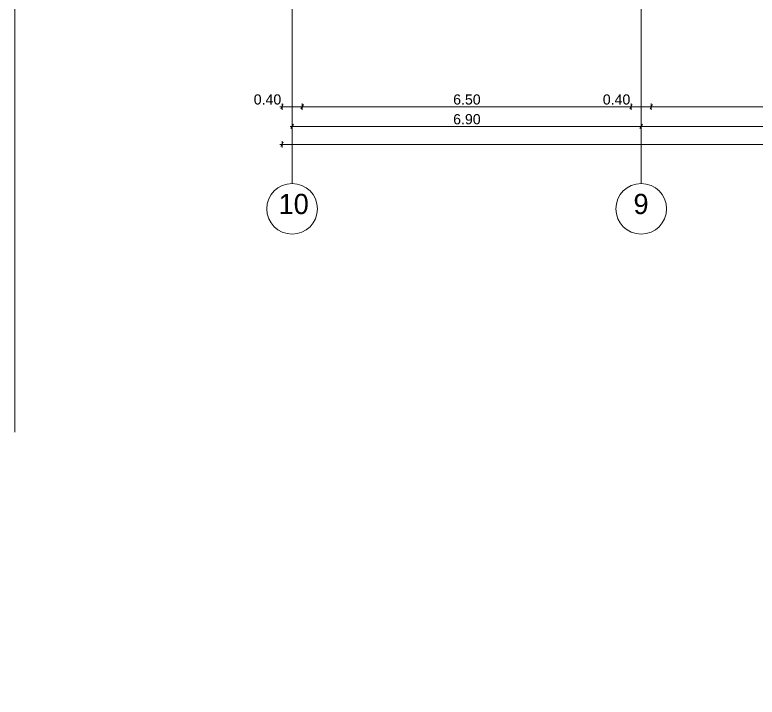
# Model space of a CAD drawing. Header units: millimetres. Extents: x 475206255 to 476720147, y 4620882299 to 4621447368.
# Drawn here: x 475448804 to 475463477, y 4621117090 to 4621130587 of the extents above; entities that cross this region are included whole.
import ezdxf

# ---------------------------------------------------------------- set-up
doc = ezdxf.new("R2010")
doc.units = ezdxf.units.MM
doc.header["$MEASUREMENT"] = 0
for name, color, linetype, lineweight in [('a-iataki_Pen_No__5_Pen_No__5_Pen_No__142', 142, 'Continuous', 0), ('New_Structural - Bearing_Pen_No__1', 1, 'Continuous', 0), ('zoma_Pen_No__142', 142, 'Continuous', 0), ('zoma_Pen_No__5_Pen_No__5_Pen_No__142', 142, 'Continuous', 0)]:
    doc.layers.add(name, color=color, linetype=linetype, lineweight=lineweight)
doc.layers.add('zoma', color=7, linetype='Continuous')
doc.styles.add('GENERATED_STYLE_2', font='arial.ttf')
doc.styles.add('GENERATED_STYLE_4', font='ACADMTAV.TTF')
doc.dimstyles.new('GENERATED_STYLE__3', dxfattribs={"dimtxt": 200, "dimasz": 64.421331, "dimexe": 0.18, "dimexo": 3, "dimgap": 0, "dimtad": 1, "dimtih": 1, "dimtoh": 1, "dimlfac": 0.001, "dimzin": 0, "dimdsep": 46, "dimtxsty": 'GENERATED_STYLE_2', "dimblk": 'ARROWHEAD_2', "dimblk1": 'ARROWHEAD_2', "dimblk2": 'ARROWHEAD_2', "dimcen": 0.09, "dimclrd": 142, "dimclre": 142, "dimclrt": 142, "dimadec": 0, "dimazin": 0, "dimtfac": 1, "dimtdec": 4, "dimtmove": 0, "dimatfit": 3, "dimfxl": 1, "dimtolj": 1, "dimtzin": 0, "dimarcsym": 0})

# ---------------------------------------------------------------- blocks, each defined once
blk = doc.blocks.new('*D1541', base_point=(475826096, 4621095193))
at = {"layer": 'zoma_Pen_No__142', "color": 142, "linetype": 'Continuous', "lineweight": 0, "transparency": 16777216}
for p, q in [((475454043, 4621128025), (475454085, 4621128025)), ((475454109, 4621128067), (475454060, 4621127983)), ((475454085, 4621127961), (475454085, 4621128089)), ((475454085, 4621128025), (475516385, 4621128025)), ((475516360, 4621127983), (475516409, 4621128067)), ((475516385, 4621127961), (475516385, 4621128089)), ((475516385, 4621128025), (475516426, 4621128025))]:
    blk.add_line(p, q, dxfattribs=at)
at = {"layer": 'zoma_Pen_No__142', "color": 142, "lineweight": 0, "transparency": 16777216, "insert": (475484891, 4621128065), "char_height": 200, "attachment_point": 7, "style": 'GENERATED_STYLE_2'}
blk.add_mtext('\\A1;{\\pql;\\fArial|b0|i0|c204|p0;\\W1.000000;62.30}', dxfattribs=at)
blk = doc.blocks.new('ARROWHEAD_2')
at = {"color": 0, "linetype": 'Continuous', "lineweight": 0}
for p, q in [((0, 0), (-1, 0)), ((-0.38, -0.66), (0.38, 0.66))]:
    blk.add_line(p, q, dxfattribs=at)
blk = doc.blocks.new('*D1542', base_point=(475826096, 4621095193))
at = {"layer": 'zoma_Pen_No__142', "color": 142, "linetype": 'Continuous', "lineweight": 0, "transparency": 16777216}
for p, q in [((475454043, 4621128770), (475454085, 4621128770)), ((475454109, 4621128812), (475454060, 4621128727)), ((475454085, 4621128706), (475454085, 4621128833)), ((475454085, 4621128770), (475454485, 4621128770)), ((475454509, 4621128812), (475454460, 4621128727)), ((475454485, 4621128706), (475454485, 4621128833))]:
    blk.add_line(p, q, dxfattribs=at)
at = {"layer": 'zoma_Pen_No__142', "color": 142, "lineweight": 0, "transparency": 16777216, "insert": (475453526, 4621128810), "char_height": 200, "attachment_point": 7, "style": 'GENERATED_STYLE_2'}
blk.add_mtext('\\A1;{\\pql;\\fArial|b0|i0|c204|p0;\\W1.000000;0.40}', dxfattribs=at)
blk = doc.blocks.new('*D1543', base_point=(475826096, 4621095193))
at = {"layer": 'zoma_Pen_No__142', "color": 142, "linetype": 'Continuous', "lineweight": 0, "transparency": 16777216}
for p, q in [((475454509, 4621128812), (475454460, 4621128727)), ((475454485, 4621128706), (475454485, 4621128833)), ((475454485, 4621128770), (475460985, 4621128770)), ((475461009, 4621128812), (475460960, 4621128727)), ((475460985, 4621128706), (475460985, 4621128833))]:
    blk.add_line(p, q, dxfattribs=at)
at = {"layer": 'zoma_Pen_No__142', "color": 142, "lineweight": 0, "transparency": 16777216, "char_height": 200, "attachment_point": 7, "style": 'GENERATED_STYLE_2'}
for s, insert in [('\\A1;{\\pql;\\fArial|b0|i0|c204|p0;\\W1.000000;6.50}', (475457468, 4621128810)), ('\\A1;{\\pql;\\fArial|b0|i0|c204|p0;\\W1.000000;0.40}', (475460426, 4621128810))]:
    blk.add_mtext(s, dxfattribs=dict(at, insert=insert))
blk = doc.blocks.new('*D1544', base_point=(475826096, 4621095193))
at = {"layer": 'zoma_Pen_No__142', "color": 142, "linetype": 'Continuous', "lineweight": 0, "transparency": 16777216}
for p, q in [((475461009, 4621128812), (475460960, 4621128727)), ((475460985, 4621128706), (475460985, 4621128833)), ((475460985, 4621128770), (475461385, 4621128770)), ((475461409, 4621128812), (475461360, 4621128727)), ((475461385, 4621128706), (475461385, 4621128833))]:
    blk.add_line(p, q, dxfattribs=at)
blk = doc.blocks.new('*D1545', base_point=(475826096, 4621095193))
at = {"layer": 'zoma_Pen_No__142', "color": 142, "linetype": 'Continuous', "lineweight": 0, "transparency": 16777216}
for p, q in [((475461409, 4621128812), (475461360, 4621128727)), ((475461385, 4621128706), (475461385, 4621128833)), ((475461385, 4621128770), (475467885, 4621128770)), ((475467909, 4621128812), (475467860, 4621128727)), ((475467885, 4621128706), (475467885, 4621128833))]:
    blk.add_line(p, q, dxfattribs=at)
at = {"layer": 'zoma_Pen_No__142', "color": 142, "lineweight": 0, "transparency": 16777216, "char_height": 200, "attachment_point": 7, "style": 'GENERATED_STYLE_2'}
for s, insert in [('\\A1;{\\pql;\\fArial|b0|i0|c204|p0;\\W1.000000;6.50}', (475464368, 4621128810)), ('\\A1;{\\pql;\\fArial|b0|i0|c204|p0;\\W1.000000;0.40}', (475467326, 4621128810))]:
    blk.add_mtext(s, dxfattribs=dict(at, insert=insert))
blk = doc.blocks.new('*D1565', base_point=(475826096, 4621095193))
at = {"layer": 'zoma_Pen_No__142', "color": 142, "linetype": 'Continuous', "lineweight": 0, "transparency": 16777216}
for p, q in [((475454285, 4621128317), (475454285, 4621128444)), ((475461185, 4621128317), (475461185, 4621128444)), ((475454243, 4621128380), (475454285, 4621128380)), ((475454309, 4621128423), (475454260, 4621128338)), ((475454285, 4621128380), (475461185, 4621128380)), ((475461209, 4621128423), (475461160, 4621128338))]:
    blk.add_line(p, q, dxfattribs=at)
at = {"layer": 'zoma_Pen_No__142', "color": 142, "lineweight": 0, "transparency": 16777216, "insert": (475457468, 4621128420), "char_height": 200, "attachment_point": 7, "style": 'GENERATED_STYLE_2'}
blk.add_mtext('\\A1;{\\pql;\\fArial|b0|i0|c204|p0;\\W1.000000;6.90}', dxfattribs=at)
blk = doc.blocks.new('*D1566', base_point=(475826096, 4621095193))
at = {"layer": 'zoma_Pen_No__142', "color": 142, "linetype": 'Continuous', "lineweight": 0, "transparency": 16777216}
for p, q in [((475461185, 4621128317), (475461185, 4621128444)), ((475468085, 4621128317), (475468085, 4621128444)), ((475461209, 4621128423), (475461160, 4621128338)), ((475461185, 4621128380), (475468085, 4621128380)), ((475468109, 4621128423), (475468060, 4621128338))]:
    blk.add_line(p, q, dxfattribs=at)
at = {"layer": 'zoma_Pen_No__142', "color": 142, "lineweight": 0, "transparency": 16777216, "insert": (475464368, 4621128420), "char_height": 200, "attachment_point": 7, "style": 'GENERATED_STYLE_2'}
blk.add_mtext('\\A1;{\\pql;\\fArial|b0|i0|c204|p0;\\W1.000000;6.90}', dxfattribs=at)

msp = doc.modelspace()

# ---------------------------------------------------------------- linework, layer by layer
at = {"layer": 'New_Structural - Bearing_Pen_No__1', "color": 1, "linetype": 'Continuous', "lineweight": 0}
msp.add_line((475448803.571, 4621149064.824), (475448803.571, 4621122333.497), dxfattribs=at)
at = {"layer": 'zoma_Pen_No__5_Pen_No__5_Pen_No__142', "color": 142, "linetype": 'Continuous', "lineweight": 0}
for p, q in [((475454284.571, 4621133533.543), (475454284.571, 4621127250.828)), ((475461184.571, 4621133533.543), (475461184.571, 4621127250.828))]:
    msp.add_line(p, q, dxfattribs=at)
for centre in [(475454284.571, 4621126749.712), (475461184.571, 4621126749.712)]:
    msp.add_circle(centre, 501.115, dxfattribs=at)

# ---------------------------------------------------------------- texts
at = {"layer": 'a-iataki_Pen_No__5_Pen_No__5_Pen_No__142', "color": 142, "linetype": 'Continuous', "lineweight": 0, "char_height": 400, "attachment_point": 1, "style": 'GENERATED_STYLE_4'}
for s, insert in [('\\A1;{\\pql;\\fAcadMtavr|b0|i0|c0|p0;\\W1.000000;10}', (475454018.57, 4621127045.831)), ('\\A1;{\\pql;\\fAcadMtavr|b0|i0|c0|p0;\\W1.000000;9}', (475461032.799, 4621127045.831))]:
    msp.add_mtext(s, dxfattribs=dict(at, insert=insert))

# ---------------------------------------------------------------- dimensions: what is measured, and where the dimension line sits
at = {"layer": 'zoma', "color": 142, "linetype": 'Continuous', "lineweight": 0}
for base, p1, p2, picture, middle in [((475454484.571, 4621128769.757), (475454084.571, 4621195872.357), (475454484.571, 4621195872.357), '*D1542', (475453785.15, 4621128909.757)), ((475460984.571, 4621128769.757), (475454484.571, 4621195872.357), (475460984.571, 4621195872.357), '*D1543', (475457726.567, 4621128909.757)), ((475461384.571, 4621128769.757), (475460984.571, 4621195872.357), (475461384.571, 4621195872.357), '*D1544', (475460685.15, 4621128909.757)), ((475467884.571, 4621128769.757), (475461384.571, 4621195872.357), (475467884.571, 4621195872.357), '*D1545', (475464626.567, 4621128909.757)), ((475516384.571, 4621128025.032), (475454084.571, 4621111690.244), (475516384.571, 4621130229.343), '*D1541', (475485226.398, 4621128165.032)), ((475461184.571, 4621128380.325), (475454284.571, 4621128245.392), (475461184.571, 4621128407.312), '*D1565', (475457726.567, 4621128520.325)), ((475468084.571, 4621128380.325), (475461184.571, 4621128407.312), (475468084.571, 4621128542.245), '*D1566', (475464626.567, 4621128520.325))]:
    dim = msp.add_linear_dim(base=base, p1=p1, p2=p2, dimstyle='GENERATED_STYLE__3', dxfattribs=at)
    dim.commit()
    dim.dimension.update_dxf_attribs({"geometry": picture, "text_midpoint": middle, "dimtype": 160})

doc.saveas('drawing.dxf')
